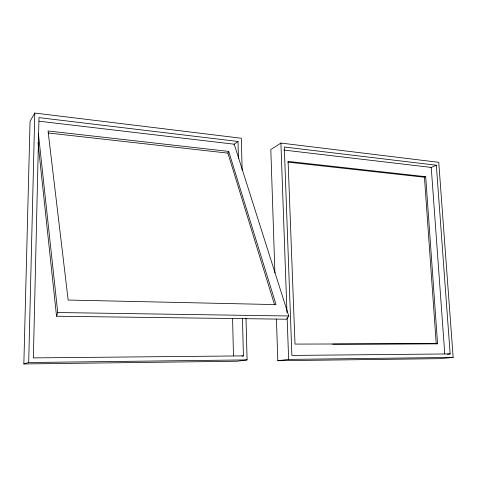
<?xml version="1.0" encoding="UTF-8"?>
<svg xmlns="http://www.w3.org/2000/svg" width="477" height="477" viewBox="0 0 477 477"><rect width="100%" height="100%" fill="white"/><g stroke="black" fill="none" stroke-linecap="round" stroke-linejoin="round"><path stroke-width="0.72" d="M34.791 113.049L30.057 121.361L23.85 363.951L28.686 362.52L34.791 113.049L241.314 138.241L242.149 170.223M39.239 121.224L234.219 144.203L288.74 315.995L286.647 319.22L56.542 316.239L57.741 312.53L38.381 133.536M274.573 304.815L227.905 153.123L228.692 151.412L48.046 130.972L68.163 300.045L276.034 304.6L228.692 151.412M233.927 144.412L237.999 141.472L238.428 158.597M276.433 319.083L277.817 360.719L439.633 358.656L453.15 357.422L438.751 162.323L280.911 143.07L270.811 149.581L274.907 272.993M430.379 167.797L436.342 165.233L450.151 353.916L447.313 354.196M287.804 162.102L424.441 177.223L425.699 176.699L437.57 343.732L332.654 344.156M241.994 356.098L243.407 355.89L242.471 318.666M246.007 318.242L247.092 359.897L237.093 361.238L23.85 363.951M277.817 360.719L288.633 359.396L453.15 357.422M28.686 362.52L247.092 359.897M243.407 355.89L33.366 357.899L38.995 117.634L237.999 141.472M450.151 353.916L291.882 355.431L284.28 147.017L436.342 165.233M437.57 343.732L295.007 344.09L288.102 161.411L425.699 176.699M57.741 312.53L288.74 315.995M48.308 132.994L227.905 153.123M283.833 150.052L431.238 167.427L444.767 353.815M38.011 142.581L56.542 316.239M424.441 177.223L436.234 343.887M280.911 143.07L286.963 312.566M287.148 317.765L288.633 359.396M232.603 318.636L233.456 355.848"/></g></svg>
